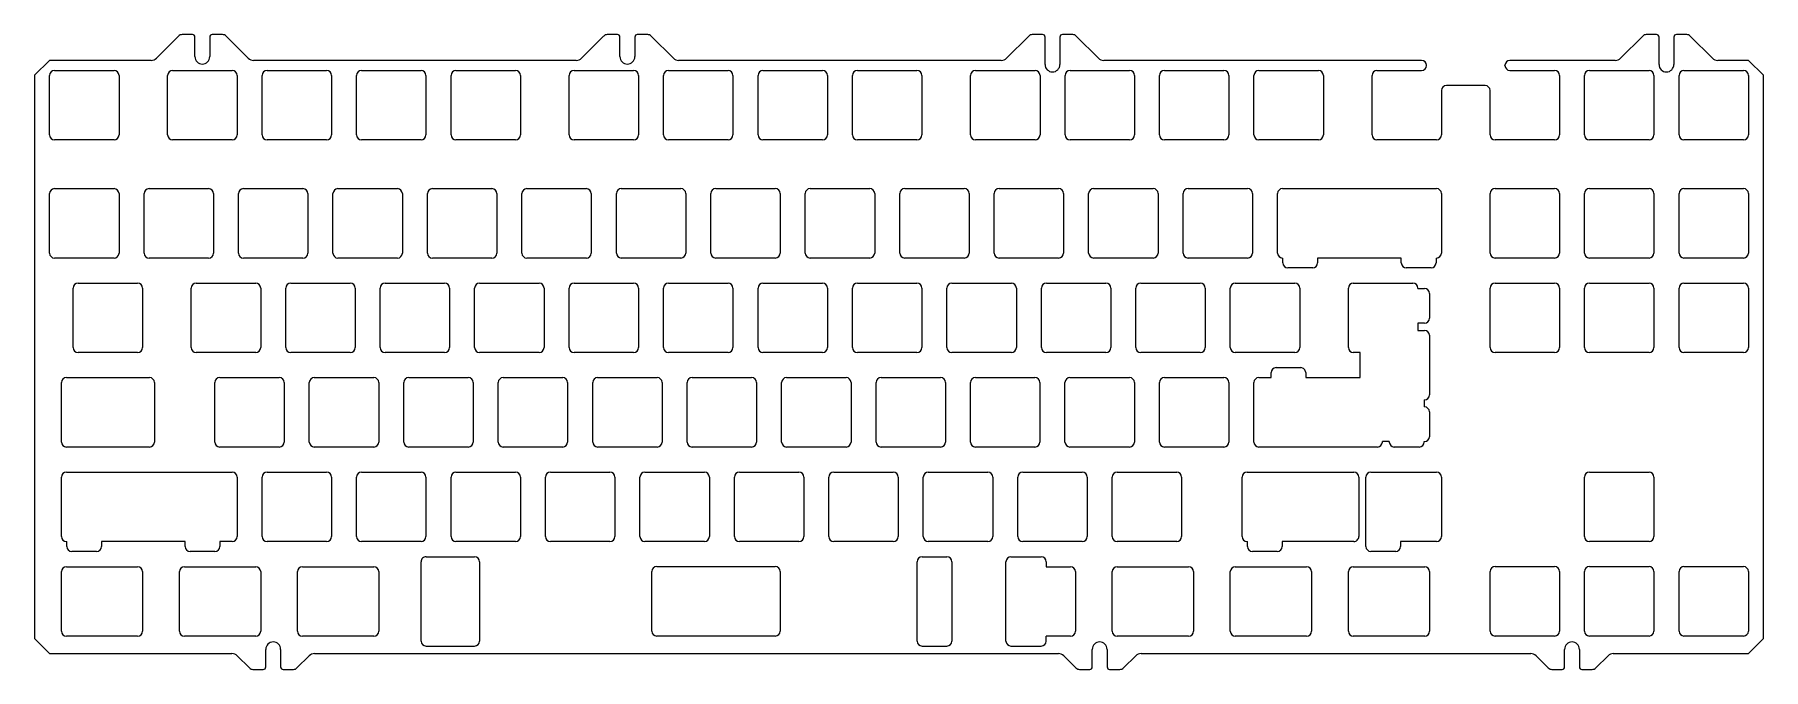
# Model space of a CAD drawing. Header units: millimetres. Extents: x 71 to 420, y 37 to 165.
import ezdxf

# ---------------------------------------------------------------- set-up
doc = ezdxf.new("R2010")
doc.units = ezdxf.units.MM

msp = doc.modelspace()

# ---------------------------------------------------------------- linework, layer by layer
at = {"color": 7, "linetype": 'Continuous', "lineweight": 25}
for p, q in [((100.28, 164.59), (95.81, 160.12)), ((103.07, 164.89), (100.98, 164.89)), ((103.57, 160.44), (103.57, 164.39)), ((106.57, 164.39), (106.57, 160.44)), ((109.16, 164.89), (107.07, 164.89)), ((114.33, 160.12), (109.86, 164.59)), ((186, 164.59), (181.53, 160.12)), ((188.79, 164.89), (186.71, 164.89)), ((189.29, 160.44), (189.29, 164.39)), ((192.29, 164.39), (192.29, 160.44)), ((194.88, 164.89), (192.79, 164.89)), ((200.06, 160.12), (195.59, 164.59)), ((271.73, 164.59), (267.26, 160.12)), ((274.52, 164.89), (272.43, 164.89)), ((275.02, 158.86), (275.02, 164.39)), ((278.02, 164.39), (278.02, 158.86)), ((280.61, 164.89), (278.52, 164.89)), ((285.78, 160.12), (281.31, 164.59)), ((395.55, 164.59), (391.08, 160.12)), ((398.34, 164.89), (396.26, 164.89)), ((398.84, 158.86), (398.84, 164.39)), ((401.84, 164.39), (401.84, 158.86)), ((404.43, 164.89), (402.34, 164.89)), ((409.61, 160.12), (405.14, 164.59)), ((74.23, 159.69), (71.23, 156.69)), ((94.75, 159.69), (74.23, 159.69)), ((75.26, 157.66), (87.26, 157.66)), ((99.07, 157.66), (111.07, 157.66)), ((180.47, 159.69), (115.39, 159.69)), ((118.12, 157.66), (130.12, 157.66)), ((137.17, 157.66), (149.17, 157.66)), ((156.22, 157.66), (168.22, 157.66)), ((180.03, 157.66), (192.03, 157.66)), ((199.08, 157.66), (211.08, 157.66)), ((266.2, 159.69), (201.12, 159.69)), ((218.13, 157.66), (230.13, 157.66)), ((237.18, 157.66), (249.18, 157.66)), ((261, 157.66), (273, 157.66)), ((280.05, 157.66), (292.05, 157.66)), ((350.96, 159.69), (286.84, 159.69)), ((299.1, 157.66), (311.1, 157.66)), ((318.15, 157.66), (330.15, 157.66)), ((341.96, 157.66), (350.96, 157.66)), ((351.96, 158.66), (351.96, 158.69)), ((367.77, 158.66), (367.77, 158.69)), ((390.02, 159.69), (368.77, 159.69)), ((368.77, 157.66), (377.77, 157.66)), ((384.82, 157.66), (396.82, 157.66)), ((403.87, 157.66), (415.87, 157.66)), ((416.89, 159.69), (410.67, 159.69)), ((419.89, 156.69), (416.89, 159.69)), ((71.23, 156.69), (71.23, 43.12)), ((74.26, 144.66), (74.26, 156.66)), ((88.26, 156.66), (88.26, 144.66)), ((98.07, 144.66), (98.07, 156.66)), ((112.07, 156.66), (112.07, 144.66)), ((117.12, 144.66), (117.12, 156.66)), ((131.12, 156.66), (131.12, 144.66)), ((136.17, 144.66), (136.17, 156.66)), ((150.17, 156.66), (150.17, 144.66)), ((155.22, 144.66), (155.22, 156.66)), ((169.22, 156.66), (169.22, 144.66)), ((179.03, 144.66), (179.03, 156.66)), ((193.03, 156.66), (193.03, 144.66)), ((198.08, 144.66), (198.08, 156.66)), ((212.08, 156.66), (212.08, 144.66)), ((217.13, 144.66), (217.13, 156.66)), ((231.13, 156.66), (231.13, 144.66)), ((236.18, 144.66), (236.18, 156.66)), ((250.18, 156.66), (250.18, 144.66)), ((260, 144.66), (260, 156.66)), ((274, 156.66), (274, 144.66)), ((279.05, 144.66), (279.05, 156.66)), ((293.05, 156.66), (293.05, 144.66)), ((298.1, 144.66), (298.1, 156.66)), ((312.1, 156.66), (312.1, 144.66)), ((317.15, 144.66), (317.15, 156.66)), ((331.15, 156.66), (331.15, 144.66)), ((340.96, 144.66), (340.96, 156.66)), ((354.96, 153.61), (354.96, 144.66)), ((363.77, 154.61), (355.96, 154.61)), ((364.77, 144.66), (364.77, 153.61)), ((378.77, 156.66), (378.77, 144.66)), ((383.82, 144.66), (383.82, 156.66)), ((397.82, 156.66), (397.82, 144.66)), ((402.87, 144.66), (402.87, 156.66)), ((416.87, 156.66), (416.87, 144.66)), ((419.89, 43.12), (419.89, 156.69)), ((87.26, 143.66), (75.26, 143.66)), ((111.07, 143.66), (99.07, 143.66)), ((130.12, 143.66), (118.12, 143.66)), ((149.17, 143.66), (137.17, 143.66)), ((168.22, 143.66), (156.22, 143.66)), ((192.03, 143.66), (180.03, 143.66)), ((211.08, 143.66), (199.08, 143.66)), ((230.13, 143.66), (218.13, 143.66)), ((249.18, 143.66), (237.18, 143.66)), ((273, 143.66), (261, 143.66)), ((292.05, 143.66), (280.05, 143.66)), ((311.1, 143.66), (299.1, 143.66)), ((330.15, 143.66), (318.15, 143.66)), ((353.96, 143.66), (341.96, 143.66)), ((377.77, 143.66), (365.77, 143.66)), ((396.82, 143.66), (384.82, 143.66)), ((415.87, 143.66), (403.87, 143.66)), ((74.26, 120.83), (74.26, 132.83)), ((75.26, 133.83), (87.26, 133.83)), ((88.26, 132.83), (88.26, 120.83)), ((93.31, 120.83), (93.31, 132.83)), ((94.31, 133.83), (106.31, 133.83)), ((107.31, 132.83), (107.31, 120.83)), ((112.36, 120.83), (112.36, 132.83)), ((113.36, 133.83), (125.36, 133.83)), ((126.36, 132.83), (126.36, 120.83)), ((131.41, 120.83), (131.41, 132.83)), ((132.41, 133.83), (144.41, 133.83)), ((145.41, 132.83), (145.41, 120.83)), ((150.46, 120.83), (150.46, 132.83)), ((151.46, 133.83), (163.46, 133.83)), ((164.46, 132.83), (164.46, 120.83)), ((169.51, 120.83), (169.51, 132.83)), ((170.51, 133.83), (182.51, 133.83)), ((183.51, 132.83), (183.51, 120.83)), ((188.56, 120.85), (188.56, 132.85)), ((189.56, 133.85), (201.56, 133.85)), ((202.56, 132.85), (202.56, 120.85)), ((207.61, 120.85), (207.61, 132.85)), ((208.61, 133.85), (220.61, 133.85)), ((221.61, 132.85), (221.61, 120.85)), ((226.66, 120.85), (226.66, 132.85)), ((227.66, 133.85), (239.66, 133.85)), ((240.66, 132.85), (240.66, 120.85)), ((245.71, 120.85), (245.71, 132.85)), ((246.71, 133.85), (258.71, 133.85)), ((259.71, 132.85), (259.71, 120.85)), ((264.76, 120.85), (264.76, 132.85)), ((265.76, 133.85), (277.76, 133.85)), ((278.76, 132.85), (278.76, 120.85)), ((283.81, 120.85), (283.81, 132.85)), ((284.81, 133.85), (296.81, 133.85)), ((297.81, 132.85), (297.81, 120.85)), ((302.86, 120.85), (302.86, 132.85)), ((303.86, 133.85), (315.86, 133.85)), ((316.86, 132.85), (316.86, 120.85)), ((321.91, 120.85), (321.91, 132.85)), ((322.91, 133.85), (353.96, 133.85)), ((354.96, 132.85), (354.96, 120.85)), ((364.77, 120.85), (364.77, 132.85)), ((365.77, 133.85), (377.77, 133.85)), ((378.77, 132.85), (378.77, 120.85)), ((383.82, 120.85), (383.82, 132.85)), ((384.82, 133.85), (396.82, 133.85)), ((397.82, 132.85), (397.82, 120.85)), ((402.87, 120.85), (402.87, 132.85)), ((403.87, 133.85), (415.87, 133.85)), ((416.87, 132.85), (416.87, 120.85)), ((87.26, 119.83), (75.26, 119.83)), ((106.31, 119.83), (94.31, 119.83)), ((125.36, 119.83), (113.36, 119.83)), ((144.41, 119.83), (132.41, 119.83)), ((163.46, 119.83), (151.46, 119.83)), ((182.51, 119.83), (170.51, 119.83)), ((201.56, 119.85), (189.56, 119.85)), ((220.61, 119.85), (208.61, 119.85)), ((239.66, 119.85), (227.66, 119.85)), ((258.71, 119.85), (246.71, 119.85)), ((277.76, 119.85), (265.76, 119.85)), ((296.81, 119.85), (284.81, 119.85)), ((315.86, 119.85), (303.86, 119.85)), ((322.91, 119.85), (322.99, 119.85)), ((322.99, 118.85), (322.99, 119.85)), ((346.87, 119.85), (329.99, 119.85)), ((329.99, 119.85), (329.99, 118.85)), ((346.87, 118.85), (346.87, 119.85)), ((353.87, 119.85), (353.96, 119.85)), ((353.87, 119.85), (353.87, 118.85)), ((377.77, 119.85), (365.77, 119.85)), ((396.82, 119.85), (384.82, 119.85)), ((415.87, 119.85), (403.87, 119.85)), ((328.99, 117.85), (323.99, 117.85)), ((352.87, 117.85), (347.87, 117.85)), ((79.02, 101.8), (79.02, 113.8)), ((80.02, 114.8), (92.02, 114.8)), ((93.02, 113.8), (93.02, 101.8)), ((102.83, 101.8), (102.83, 113.8)), ((103.83, 114.8), (115.83, 114.8)), ((116.83, 113.8), (116.83, 101.8)), ((121.88, 101.8), (121.88, 113.8)), ((122.88, 114.8), (134.88, 114.8)), ((135.88, 113.8), (135.88, 101.8)), ((140.93, 101.8), (140.93, 113.8)), ((141.93, 114.8), (153.93, 114.8)), ((154.93, 113.8), (154.93, 101.8)), ((159.98, 101.8), (159.98, 113.8)), ((160.98, 114.8), (172.98, 114.8)), ((173.98, 113.8), (173.98, 101.8)), ((179.03, 101.8), (179.03, 113.8)), ((180.03, 114.8), (192.03, 114.8)), ((193.03, 113.8), (193.03, 101.8)), ((198.08, 101.8), (198.08, 113.8)), ((199.08, 114.8), (211.08, 114.8)), ((212.08, 113.8), (212.08, 101.8)), ((217.13, 101.8), (217.13, 113.8)), ((218.13, 114.8), (230.13, 114.8)), ((231.13, 113.8), (231.13, 101.8)), ((236.18, 101.8), (236.18, 113.8)), ((237.18, 114.8), (249.18, 114.8)), ((250.18, 113.8), (250.18, 101.8)), ((255.23, 101.8), (255.23, 113.8)), ((256.23, 114.8), (268.23, 114.8)), ((269.23, 113.8), (269.23, 101.8)), ((274.28, 101.8), (274.28, 113.8)), ((275.28, 114.8), (287.28, 114.8)), ((288.28, 113.8), (288.28, 101.8)), ((293.33, 101.8), (293.33, 113.8)), ((294.33, 114.8), (306.33, 114.8)), ((307.33, 113.8), (307.33, 101.8)), ((312.38, 101.8), (312.38, 113.8)), ((313.38, 114.8), (325.38, 114.8)), ((326.38, 113.8), (326.38, 101.8)), ((336.19, 101.8), (336.19, 113.8)), ((337.19, 114.8), (349.19, 114.8)), ((350.19, 113.71), (350.19, 113.8)), ((350.19, 113.71), (351.54, 113.71)), ((352.54, 112.71), (352.54, 107.71)), ((364.77, 101.8), (364.77, 113.8)), ((365.77, 114.8), (377.77, 114.8)), ((378.77, 113.8), (378.77, 101.8)), ((383.82, 101.8), (383.82, 113.8)), ((384.82, 114.8), (396.82, 114.8)), ((397.82, 113.8), (397.82, 101.8)), ((402.87, 101.8), (402.87, 113.8)), ((403.87, 114.8), (415.87, 114.8)), ((416.87, 113.8), (416.87, 101.8)), ((351.54, 106.71), (350.19, 106.71)), ((350.19, 106.71), (350.19, 105.27)), ((350.19, 105.27), (351.54, 105.27)), ((352.54, 104.27), (352.54, 92.27)), ((92.02, 100.8), (80.02, 100.8)), ((115.83, 100.8), (103.83, 100.8)), ((134.88, 100.8), (122.88, 100.8)), ((153.93, 100.8), (141.93, 100.8)), ((172.98, 100.8), (160.98, 100.8)), ((192.03, 100.8), (180.03, 100.8)), ((211.08, 100.8), (199.08, 100.8)), ((230.13, 100.8), (218.13, 100.8)), ((249.18, 100.8), (237.18, 100.8)), ((268.23, 100.8), (256.23, 100.8)), ((287.28, 100.8), (275.28, 100.8)), ((306.33, 100.8), (294.33, 100.8)), ((325.38, 100.8), (313.38, 100.8)), ((321.61, 97.75), (326.58, 97.75)), ((338.54, 100.8), (337.19, 100.8)), ((338.54, 95.75), (338.54, 100.8)), ((377.77, 100.8), (365.77, 100.8)), ((396.82, 100.8), (384.82, 100.8)), ((415.87, 100.8), (403.87, 100.8)), ((76.64, 82.75), (76.64, 94.75)), ((77.64, 95.75), (94.4, 95.75)), ((95.4, 94.75), (95.4, 82.75)), ((107.59, 82.75), (107.59, 94.75)), ((108.59, 95.75), (120.59, 95.75)), ((121.59, 94.75), (121.59, 82.75)), ((126.64, 82.75), (126.64, 94.75)), ((127.64, 95.75), (139.64, 95.75)), ((140.64, 94.75), (140.64, 82.75)), ((145.69, 82.75), (145.69, 94.75)), ((146.69, 95.75), (158.69, 95.75)), ((159.69, 94.75), (159.69, 82.75)), ((164.74, 82.75), (164.74, 94.75)), ((165.74, 95.75), (177.74, 95.75)), ((178.74, 94.75), (178.74, 82.75)), ((183.79, 82.75), (183.79, 94.75)), ((184.79, 95.75), (196.79, 95.75)), ((197.79, 94.75), (197.79, 82.75)), ((202.84, 82.75), (202.84, 94.75)), ((203.84, 95.75), (215.84, 95.75)), ((216.84, 94.75), (216.84, 82.75)), ((221.89, 82.75), (221.89, 94.75)), ((222.89, 95.75), (234.89, 95.75)), ((235.89, 94.75), (235.89, 82.75)), ((240.94, 82.75), (240.94, 94.75)), ((241.94, 95.75), (253.94, 95.75)), ((254.94, 94.75), (254.94, 82.75)), ((259.99, 82.75), (259.99, 94.75)), ((260.99, 95.75), (272.99, 95.75)), ((273.99, 94.75), (273.99, 82.75)), ((279.04, 82.75), (279.04, 94.75)), ((280.04, 95.75), (292.04, 95.75)), ((293.04, 94.75), (293.04, 82.75)), ((298.09, 82.75), (298.09, 94.75)), ((299.09, 95.75), (311.09, 95.75)), ((312.09, 94.75), (312.09, 82.75)), ((317.14, 82.75), (317.14, 94.75)), ((318.14, 95.75), (320.61, 95.75)), ((320.61, 95.75), (320.61, 96.75)), ((327.58, 96.75), (327.58, 95.75)), ((327.58, 95.75), (338.54, 95.75)), ((351.49, 91.27), (351.54, 91.27)), ((351.49, 91.27), (351.49, 89.83)), ((351.54, 89.83), (351.49, 89.83)), ((352.54, 88.84), (352.54, 83.83)), ((94.4, 81.75), (77.64, 81.75)), ((120.59, 81.75), (108.59, 81.75)), ((139.64, 81.75), (127.64, 81.75)), ((158.69, 81.75), (146.69, 81.75)), ((177.74, 81.75), (165.74, 81.75)), ((196.79, 81.75), (184.79, 81.75)), ((215.84, 81.75), (203.84, 81.75)), ((234.89, 81.75), (222.89, 81.75)), ((253.94, 81.75), (241.94, 81.75)), ((272.99, 81.75), (260.99, 81.75)), ((292.04, 81.75), (280.04, 81.75)), ((311.09, 81.75), (299.09, 81.75)), ((342.05, 81.75), (318.14, 81.75)), ((344.45, 82.83), (343.05, 82.83)), ((343.05, 82.75), (343.05, 82.83)), ((344.45, 82.83), (344.45, 82.75)), ((350.49, 81.75), (345.41, 81.75)), ((351.49, 82.83), (351.54, 82.83)), ((351.49, 82.75), (351.49, 82.83)), ((76.64, 63.7), (76.64, 75.7)), ((77.64, 76.7), (111.07, 76.7)), ((112.07, 75.7), (112.07, 63.7)), ((117.12, 63.7), (117.12, 75.7)), ((118.12, 76.7), (130.12, 76.7)), ((131.12, 75.7), (131.12, 63.7)), ((136.17, 63.7), (136.17, 75.7)), ((137.17, 76.7), (149.17, 76.7)), ((150.17, 75.7), (150.17, 63.7)), ((155.22, 63.7), (155.22, 75.7)), ((156.22, 76.7), (168.22, 76.7)), ((169.22, 75.7), (169.22, 63.7)), ((174.27, 63.7), (174.27, 75.7)), ((175.27, 76.7), (187.27, 76.7)), ((188.27, 75.7), (188.27, 63.7)), ((193.32, 63.7), (193.32, 75.7)), ((194.32, 76.7), (206.32, 76.7)), ((207.32, 75.7), (207.32, 63.7)), ((212.37, 63.7), (212.37, 75.7)), ((213.37, 76.7), (225.37, 76.7)), ((226.37, 75.7), (226.37, 63.7)), ((231.42, 63.7), (231.42, 75.7)), ((232.42, 76.7), (244.42, 76.7)), ((245.42, 75.7), (245.42, 63.7)), ((250.47, 63.7), (250.47, 75.7)), ((251.47, 76.7), (263.47, 76.7)), ((264.47, 75.7), (264.47, 63.7)), ((269.52, 63.7), (269.52, 75.7)), ((270.52, 76.7), (282.52, 76.7)), ((283.52, 75.7), (283.52, 63.7)), ((288.57, 63.7), (288.57, 75.7)), ((289.57, 76.7), (301.57, 76.7)), ((302.57, 75.7), (302.57, 63.7)), ((314.76, 63.7), (314.76, 75.7)), ((315.76, 76.7), (337.29, 76.7)), ((338.29, 75.7), (338.29, 63.7)), ((339.73, 61.7), (339.73, 75.7)), ((340.72, 76.7), (353.96, 76.7)), ((354.96, 75.7), (354.96, 63.7)), ((383.82, 63.7), (383.82, 75.7)), ((384.82, 76.7), (396.82, 76.7)), ((397.82, 75.7), (397.82, 63.7)), ((77.64, 62.7), (77.73, 62.7)), ((77.73, 61.7), (77.73, 62.7)), ((83.73, 60.7), (78.73, 60.7)), ((101.6, 62.7), (84.73, 62.7)), ((84.73, 62.7), (84.73, 61.7)), ((101.6, 61.7), (101.6, 62.7)), ((107.6, 60.7), (102.6, 60.7)), ((108.6, 62.7), (108.6, 61.7)), ((111.07, 62.7), (108.6, 62.7)), ((130.12, 62.7), (118.12, 62.7)), ((149.17, 62.7), (137.17, 62.7)), ((150.2, 59.63), (159.96, 59.63)), ((168.22, 62.7), (156.22, 62.7)), ((187.27, 62.7), (175.27, 62.7)), ((206.32, 62.7), (194.32, 62.7)), ((225.37, 62.7), (213.37, 62.7)), ((244.42, 62.7), (232.42, 62.7)), ((250.21, 59.63), (255.21, 59.63)), ((263.47, 62.7), (251.47, 62.7)), ((268.14, 59.63), (274.26, 59.63)), ((282.52, 62.7), (270.52, 62.7)), ((301.57, 62.7), (289.57, 62.7)), ((315.76, 62.7), (315.85, 62.7)), ((315.85, 61.7), (315.85, 62.7)), ((321.85, 60.7), (316.85, 60.7)), ((337.29, 62.7), (322.85, 62.7)), ((322.85, 62.7), (322.85, 61.7)), ((345.73, 60.7), (340.73, 60.7)), ((353.96, 62.7), (346.73, 62.7)), ((346.73, 62.7), (346.73, 61.7)), ((396.82, 62.7), (384.82, 62.7)), ((76.64, 44.63), (76.64, 56.63)), ((77.64, 57.63), (92.02, 57.63)), ((93.02, 56.63), (93.02, 44.63)), ((100.45, 44.63), (100.45, 56.63)), ((101.45, 57.63), (115.83, 57.63)), ((116.83, 56.63), (116.83, 44.63)), ((124.26, 44.63), (124.26, 56.63)), ((125.26, 57.63), (139.64, 57.63)), ((140.64, 56.63), (140.64, 44.63)), ((149.19, 42.63), (149.19, 58.63)), ((160.96, 58.63), (160.96, 42.63)), ((195.7, 44.65), (195.7, 56.65)), ((196.7, 57.65), (206.22, 57.65)), ((206.22, 57.65), (220.61, 57.65)), ((221.61, 56.65), (221.61, 44.65)), ((249.21, 42.63), (249.21, 58.63)), ((256.21, 58.63), (256.21, 42.63)), ((267.14, 42.63), (267.14, 58.63)), ((275.26, 58.63), (275.26, 57.63)), ((275.26, 57.63), (280.14, 57.63)), ((281.14, 56.63), (281.14, 44.63)), ((288.57, 44.63), (288.57, 56.63)), ((289.57, 57.63), (303.95, 57.63)), ((304.95, 56.63), (304.95, 44.63)), ((312.38, 44.63), (312.38, 56.63)), ((313.38, 57.63), (327.76, 57.63)), ((328.76, 56.63), (328.76, 44.63)), ((336.19, 44.63), (336.19, 56.63)), ((337.19, 57.63), (351.58, 57.63)), ((352.58, 56.63), (352.58, 44.63)), ((364.77, 44.65), (364.77, 56.65)), ((365.77, 57.65), (377.77, 57.65)), ((378.77, 56.65), (378.77, 44.65)), ((383.82, 44.65), (383.82, 56.65)), ((384.82, 57.65), (396.82, 57.65)), ((397.82, 56.65), (397.82, 44.65)), ((402.87, 44.65), (402.87, 56.65)), ((403.87, 57.65), (415.87, 57.65)), ((416.87, 56.65), (416.87, 44.65)), ((71.23, 43.12), (74.23, 40.12)), ((92.02, 43.63), (77.64, 43.63)), ((115.83, 43.63), (101.45, 43.63)), ((139.64, 43.63), (125.26, 43.63)), ((211.08, 43.65), (196.7, 43.65)), ((220.61, 43.65), (211.09, 43.65)), ((275.26, 42.63), (275.26, 43.63)), ((280.14, 43.63), (275.26, 43.63)), ((303.95, 43.63), (289.57, 43.63)), ((327.76, 43.63), (313.38, 43.63)), ((351.58, 43.63), (337.19, 43.63)), ((377.77, 43.65), (365.77, 43.65)), ((396.82, 43.65), (384.82, 43.65)), ((415.87, 43.65), (403.87, 43.65)), ((416.89, 40.12), (419.89, 43.12)), ((74.23, 40.12), (111.04, 40.12)), ((112.1, 39.68), (114.56, 37.22)), ((117.86, 37.42), (117.86, 40.95)), ((120.86, 40.95), (120.86, 37.42)), ((124.15, 37.22), (126.62, 39.68)), ((127.68, 40.12), (277.72, 40.12)), ((150.19, 41.63), (159.96, 41.63)), ((250.21, 41.63), (255.21, 41.63)), ((268.14, 41.63), (274.26, 41.63)), ((278.78, 39.68), (281.25, 37.22)), ((284.54, 37.42), (284.54, 40.95)), ((287.54, 40.95), (287.54, 37.42)), ((290.84, 37.22), (293.31, 39.68)), ((294.37, 40.12), (372.97, 40.12)), ((374.03, 39.68), (376.5, 37.22)), ((379.79, 37.42), (379.79, 40.95)), ((382.79, 40.95), (382.79, 37.42)), ((386.09, 37.22), (388.56, 39.68)), ((389.62, 40.12), (416.89, 40.12)), ((115.27, 36.92), (117.36, 36.92)), ((121.36, 36.92), (123.44, 36.92)), ((281.96, 36.92), (284.04, 36.92)), ((288.04, 36.92), (290.13, 36.92)), ((377.21, 36.92), (379.29, 36.92)), ((383.29, 36.92), (385.38, 36.92))]:
    msp.add_line(p, q, dxfattribs=at)
for centre, radius, start, end in [((100.98, 163.89), 1, 90, 135), ((103.07, 164.39), 0.5, 0, 90), ((107.07, 164.39), 0.5, 90, 180), ((109.16, 163.89), 1, 45, 90), ((186.71, 163.89), 1, 90, 135), ((188.79, 164.39), 0.5, 0, 90), ((192.79, 164.39), 0.5, 90, 180), ((194.88, 163.89), 1, 45, 90), ((272.43, 163.89), 1, 90, 135), ((274.52, 164.39), 0.5, 0, 90), ((278.52, 164.39), 0.5, 90, 180), ((280.61, 163.89), 1, 45, 90), ((396.26, 163.89), 1, 90, 135), ((398.34, 164.39), 0.5, 0, 90), ((402.34, 164.39), 0.5, 90, 180), ((404.43, 163.89), 1, 45, 90), ((105.07, 160.44), 1.5, 180, 360), ((190.79, 160.44), 1.5, 180, 360), ((75.26, 156.66), 1, 90, 180), ((87.26, 156.66), 1, 0, 90), ((94.75, 161.19), 1.5, 270, 315), ((99.07, 156.66), 1, 90, 180), ((111.07, 156.66), 1, 0, 90), ((115.39, 161.19), 1.5, 225, 270), ((118.12, 156.66), 1, 90, 180), ((130.12, 156.66), 1, 0, 90), ((137.17, 156.66), 1, 90, 180), ((149.17, 156.66), 1, 0, 90), ((156.22, 156.66), 1, 90, 180), ((168.22, 156.66), 1, 0, 90), ((180.03, 156.66), 1, 90, 180), ((180.47, 161.19), 1.5, 270, 315), ((192.03, 156.66), 1, 0, 90), ((199.08, 156.66), 1, 90, 180), ((201.12, 161.19), 1.5, 225, 270), ((211.08, 156.66), 1, 0, 90), ((218.13, 156.66), 1, 90, 180), ((230.13, 156.66), 1, 0, 90), ((237.18, 156.66), 1, 90, 180), ((249.18, 156.66), 1, 0, 90), ((261, 156.66), 1, 90, 180), ((266.2, 161.19), 1.5, 270, 315), ((273, 156.66), 1, 0, 90), ((276.52, 158.86), 1.5, 180, 360), ((280.05, 156.66), 1, 90, 180), ((286.84, 161.19), 1.5, 225, 270), ((292.05, 156.66), 1, 0, 90), ((299.1, 156.66), 1, 90, 180), ((311.1, 156.66), 1, 0, 90), ((318.15, 156.66), 1, 90, 180), ((330.15, 156.66), 1, 0, 90), ((341.96, 156.66), 1, 90, 180), ((350.96, 158.69), 1, 0, 90), ((350.96, 158.66), 1, 270, 360), ((368.77, 158.69), 1, 90, 180), ((368.77, 158.66), 1, 180, 270), ((377.77, 156.66), 1, 0, 90), ((384.82, 156.66), 1, 90, 180), ((390.02, 161.19), 1.5, 270, 315), ((396.82, 156.66), 1, 0, 90), ((400.34, 158.86), 1.5, 180, 360), ((403.87, 156.66), 1, 90, 180), ((410.67, 161.19), 1.5, 225, 270), ((415.87, 156.66), 1, 0, 90), ((355.96, 153.61), 1, 90, 180), ((363.77, 153.61), 1, 0, 90), ((75.26, 144.66), 1, 180, 270), ((87.26, 144.66), 1, 270, 360), ((99.07, 144.66), 1, 180, 270), ((111.07, 144.66), 1, 270, 360), ((118.12, 144.66), 1, 180, 270), ((130.12, 144.66), 1, 270, 360), ((137.17, 144.66), 1, 180, 270), ((149.17, 144.66), 1, 270, 360), ((156.22, 144.66), 1, 180, 270), ((168.22, 144.66), 1, 270, 360), ((180.03, 144.66), 1, 180, 270), ((192.03, 144.66), 1, 270, 360), ((199.08, 144.66), 1, 180, 270), ((211.08, 144.66), 1, 270, 360), ((218.13, 144.66), 1, 180, 270), ((230.13, 144.66), 1, 270, 360), ((237.18, 144.66), 1, 180, 270), ((249.18, 144.66), 1, 270, 360), ((261, 144.66), 1, 180, 270), ((273, 144.66), 1, 270, 0), ((280.05, 144.66), 1, 180, 270), ((292.05, 144.66), 1, 270, 360), ((299.1, 144.66), 1, 180, 270), ((311.1, 144.66), 1, 270, 360), ((318.15, 144.66), 1, 180, 270), ((330.15, 144.66), 1, 270, 360), ((341.96, 144.66), 1, 180, 270), ((353.96, 144.66), 1, 270, 360), ((365.77, 144.66), 1, 180, 270), ((377.77, 144.66), 1, 270, 360), ((384.82, 144.66), 1, 180, 270), ((396.82, 144.66), 1, 270, 360), ((403.87, 144.66), 1, 180, 270), ((415.87, 144.66), 1, 270, 360), ((75.26, 132.83), 1, 90, 180), ((87.26, 132.83), 1, 0, 90), ((94.31, 132.83), 1, 90, 180), ((106.31, 132.83), 1, 0, 90), ((113.36, 132.83), 1, 90, 180), ((125.36, 132.83), 1, 0, 90), ((132.41, 132.83), 1, 90, 180), ((144.41, 132.83), 1, 0, 90), ((151.46, 132.83), 1, 90, 180), ((163.46, 132.83), 1, 0, 90), ((170.51, 132.83), 1, 90, 180), ((182.51, 132.83), 1, 0, 90), ((189.56, 132.85), 1, 90, 180), ((201.56, 132.85), 1, 0, 90), ((208.61, 132.85), 1, 90, 180), ((220.61, 132.85), 1, 0, 90), ((227.66, 132.85), 1, 90, 180), ((239.66, 132.85), 1, 0, 90), ((246.71, 132.85), 1, 90, 180), ((258.71, 132.85), 1, 0, 90), ((265.76, 132.85), 1, 90, 180), ((277.76, 132.85), 1, 0, 90), ((284.81, 132.85), 1, 90, 180), ((296.81, 132.85), 1, 0, 90), ((303.86, 132.85), 1, 90, 180), ((315.86, 132.85), 1, 0, 90), ((322.91, 132.85), 1, 90, 180), ((353.96, 132.85), 1, 0, 90), ((365.77, 132.85), 1, 90, 180), ((377.77, 132.85), 1, 0, 90), ((384.82, 132.85), 1, 90, 180), ((396.82, 132.85), 1, 0, 90), ((403.87, 132.85), 1, 90, 180), ((415.87, 132.85), 1, 0, 90), ((75.26, 120.83), 1, 180, 270), ((87.26, 120.83), 1, 270, 360), ((94.31, 120.83), 1, 180, 270), ((106.31, 120.83), 1, 270, 360), ((113.36, 120.83), 1, 180, 270), ((125.36, 120.83), 1, 270, 360), ((132.41, 120.83), 1, 180, 270), ((144.41, 120.83), 1, 270, 360), ((151.46, 120.83), 1, 180, 270), ((163.46, 120.83), 1, 270, 360), ((170.51, 120.83), 1, 180, 270), ((182.51, 120.83), 1, 270, 360), ((189.56, 120.85), 1, 180, 270), ((201.56, 120.85), 1, 270, 360), ((208.61, 120.85), 1, 180, 270), ((220.61, 120.85), 1, 270, 360), ((227.66, 120.85), 1, 180, 270), ((239.66, 120.85), 1, 270, 360), ((246.71, 120.85), 1, 180, 270), ((258.71, 120.85), 1, 270, 360), ((265.76, 120.85), 1, 180, 270), ((277.76, 120.85), 1, 270, 360), ((284.81, 120.85), 1, 180, 270), ((296.81, 120.85), 1, 270, 360), ((303.86, 120.85), 1, 180, 270), ((315.86, 120.85), 1, 270, 360), ((322.91, 120.85), 1, 180, 270), ((323.99, 118.85), 1, 180, 270), ((328.99, 118.85), 1, 270, 360), ((347.87, 118.85), 1, 180, 270), ((352.87, 118.85), 1, 270, 360), ((353.96, 120.85), 1, 270, 360), ((365.77, 120.85), 1, 180, 270), ((377.77, 120.85), 1, 270, 360), ((384.82, 120.85), 1, 180, 270), ((396.82, 120.85), 1, 270, 360), ((403.87, 120.85), 1, 180, 270), ((415.87, 120.85), 1, 270, 360), ((80.02, 113.8), 1, 90, 180), ((92.02, 113.8), 1, 0, 90), ((103.83, 113.8), 1, 90, 180), ((115.83, 113.8), 1, 0, 90), ((122.88, 113.8), 1, 90, 180), ((134.88, 113.8), 1, 0, 90), ((141.93, 113.8), 1, 90, 180), ((153.93, 113.8), 1, 0, 90), ((160.98, 113.8), 1, 90, 180), ((172.98, 113.8), 1, 0, 90), ((180.03, 113.8), 1, 90, 180), ((192.03, 113.8), 1, 0, 90), ((199.08, 113.8), 1, 90, 180), ((211.08, 113.8), 1, 0, 90), ((218.13, 113.8), 1, 90, 180), ((230.13, 113.8), 1, 0, 90), ((237.18, 113.8), 1, 90, 180), ((249.18, 113.8), 1, 0, 90), ((256.23, 113.8), 1, 90, 180), ((268.23, 113.8), 1, 0, 90), ((275.28, 113.8), 1, 90, 180), ((287.28, 113.8), 1, 0, 90), ((294.33, 113.8), 1, 90, 180), ((306.33, 113.8), 1, 0, 90), ((313.38, 113.8), 1, 90, 180), ((325.38, 113.8), 1, 0, 90), ((337.19, 113.8), 1, 90, 180), ((349.19, 113.8), 1, 0, 90), ((351.54, 112.71), 1, 0, 90), ((365.77, 113.8), 1, 90, 180), ((377.77, 113.8), 1, 0, 90), ((384.82, 113.8), 1, 90, 180), ((396.82, 113.8), 1, 0, 90), ((403.87, 113.8), 1, 90, 180), ((415.87, 113.8), 1, 0, 90), ((351.54, 107.71), 1, 270, 359.7168), ((351.54, 104.27), 1, 0, 90), ((80.02, 101.8), 1, 180, 270), ((92.02, 101.8), 1, 270, 360), ((103.83, 101.8), 1, 180, 270), ((115.83, 101.8), 1, 270, 360), ((122.88, 101.8), 1, 180, 270), ((134.88, 101.8), 1, 270, 360), ((141.93, 101.8), 1, 180, 270), ((153.93, 101.8), 1, 270, 360), ((160.98, 101.8), 1, 180, 270), ((172.98, 101.8), 1, 270, 360), ((180.03, 101.8), 1, 180, 270), ((192.03, 101.8), 1, 270, 360), ((199.08, 101.8), 1, 180, 270), ((211.08, 101.8), 1, 270, 360), ((218.13, 101.8), 1, 180, 270), ((230.13, 101.8), 1, 270, 360), ((237.18, 101.8), 1, 180, 270), ((249.18, 101.8), 1, 270, 360), ((256.23, 101.8), 1, 180, 270), ((268.23, 101.8), 1, 270, 360), ((275.28, 101.8), 1, 180, 270), ((287.28, 101.8), 1, 270, 360), ((294.33, 101.8), 1, 180, 270), ((306.33, 101.8), 1, 270, 360), ((313.38, 101.8), 1, 180, 270), ((325.38, 101.8), 1, 270, 360), ((337.19, 101.8), 1, 180, 270), ((365.77, 101.8), 1, 180, 270), ((377.77, 101.8), 1, 270, 360), ((384.82, 101.8), 1, 180, 270), ((396.82, 101.8), 1, 270, 360), ((403.87, 101.8), 1, 180, 270), ((415.87, 101.8), 1, 270, 360), ((321.61, 96.75), 1, 90, 180), ((326.58, 96.75), 1, 360, 90.0009), ((77.64, 94.75), 1, 90, 180), ((94.4, 94.75), 1, 0, 90), ((108.59, 94.75), 1, 90, 180), ((120.59, 94.75), 1, 0, 90), ((127.64, 94.75), 1, 90, 180), ((139.64, 94.75), 1, 0, 90), ((146.69, 94.75), 1, 90, 180), ((158.69, 94.75), 1, 0, 90), ((165.74, 94.75), 1, 90, 180), ((177.74, 94.75), 1, 0, 90), ((184.79, 94.75), 1, 90, 180), ((196.79, 94.75), 1, 0, 90), ((203.84, 94.75), 1, 90, 180), ((215.84, 94.75), 1, 0, 90), ((222.89, 94.75), 1, 90, 180), ((234.89, 94.75), 1, 0, 90), ((241.94, 94.75), 1, 90, 180), ((253.94, 94.75), 1, 0, 90), ((260.99, 94.75), 1, 90, 180), ((272.99, 94.75), 1, 0, 90), ((280.04, 94.75), 1, 90, 180), ((292.04, 94.75), 1, 0, 90), ((299.09, 94.75), 1, 90, 180), ((311.09, 94.75), 1, 0, 90), ((318.14, 94.75), 1, 90, 180), ((351.54, 92.27), 1, 270, 360), ((351.54, 88.83), 1, 0.2831, 90), ((351.54, 83.83), 1, 270, 360), ((77.64, 82.75), 1, 180, 270), ((94.4, 82.75), 1, 270, 360), ((108.59, 82.75), 1, 180, 270), ((120.59, 82.75), 1, 270, 360), ((127.64, 82.75), 1, 180, 270), ((139.64, 82.75), 1, 270, 360), ((146.69, 82.75), 1, 180, 270), ((158.69, 82.75), 1, 270, 360), ((165.74, 82.75), 1, 180, 270), ((177.74, 82.75), 1, 270, 360), ((184.79, 82.75), 1, 180, 270), ((196.79, 82.75), 1, 270, 360), ((203.84, 82.75), 1, 180, 270), ((215.84, 82.75), 1, 270, 360), ((222.89, 82.75), 1, 180, 270), ((234.89, 82.75), 1, 270, 360), ((241.94, 82.75), 1, 180, 270), ((253.94, 82.75), 1, 270, 360), ((260.99, 82.75), 1, 180, 270), ((272.99, 82.75), 1, 270, 360), ((280.04, 82.75), 1, 180, 270), ((292.04, 82.75), 1, 270, 360), ((299.09, 82.75), 1, 180, 270), ((311.09, 82.75), 1, 270, 360), ((318.14, 82.75), 1, 180, 270), ((342.05, 82.75), 1, 270, 360), ((345.45, 82.75), 1, 180, 267.5037), ((350.49, 82.75), 1, 270, 360), ((77.64, 75.7), 1, 90, 180), ((111.07, 75.7), 1, 0, 90), ((118.12, 75.7), 1, 90, 180), ((130.12, 75.7), 1, 0, 90), ((137.17, 75.7), 1, 90, 180), ((149.17, 75.7), 1, 0, 90), ((156.22, 75.7), 1, 90, 180), ((168.22, 75.7), 1, 0, 90), ((175.27, 75.7), 1, 90, 180), ((187.27, 75.7), 1, 0, 90), ((194.32, 75.7), 1, 90, 180), ((206.32, 75.7), 1, 0, 90), ((213.37, 75.7), 1, 90, 180), ((225.37, 75.7), 1, 0, 90), ((232.42, 75.7), 1, 90, 180), ((244.42, 75.7), 1, 0, 90), ((251.47, 75.7), 1, 90, 180), ((263.47, 75.7), 1, 0, 90), ((270.52, 75.7), 1, 90, 180), ((282.52, 75.7), 1, 0, 90), ((289.57, 75.7), 1, 90, 180), ((301.57, 75.7), 1, 0, 90), ((315.76, 75.7), 1, 90, 180), ((337.29, 75.7), 1, 0, 90), ((340.73, 75.7), 1, 90.2832, 180), ((353.96, 75.7), 1, 360, 90), ((384.82, 75.7), 1, 90, 180), ((396.82, 75.7), 1, 0, 90), ((77.64, 63.7), 1, 180, 270), ((111.07, 63.7), 1, 270, 360), ((118.12, 63.7), 1, 180, 270), ((130.12, 63.7), 1, 270, 360), ((137.17, 63.7), 1, 180, 270), ((149.17, 63.7), 1, 270, 360), ((156.22, 63.7), 1, 180, 270), ((168.22, 63.7), 1, 270, 360), ((175.27, 63.7), 1, 180, 270), ((187.27, 63.7), 1, 270, 360), ((194.32, 63.7), 1, 180, 270), ((206.32, 63.7), 1, 270, 360), ((213.37, 63.7), 1, 180, 270), ((225.37, 63.7), 1, 270, 360), ((232.42, 63.7), 1, 180, 270), ((244.42, 63.7), 1, 270, 360), ((251.47, 63.7), 1, 180, 270), ((263.47, 63.7), 1, 270, 360), ((270.52, 63.7), 1, 180, 270), ((282.52, 63.7), 1, 270, 360), ((289.57, 63.7), 1, 180, 270), ((301.57, 63.7), 1, 270, 360), ((315.76, 63.7), 1, 180, 270), ((337.29, 63.7), 1, 269.9999, 360), ((353.96, 63.7), 1, 270, 360), ((384.82, 63.7), 1, 180, 270), ((396.82, 63.7), 1, 270, 360), ((78.73, 61.7), 1, 180, 270), ((83.73, 61.7), 1, 270, 360), ((102.6, 61.7), 1, 180, 270), ((107.6, 61.7), 1, 270, 360), ((150.19, 58.63), 1, 89.9782, 180), ((159.96, 58.63), 1, 0, 89.9782), ((250.21, 58.63), 1, 90, 180), ((255.21, 58.63), 1, 0, 90), ((268.14, 58.63), 1, 90, 180), ((274.26, 58.63), 1, 0, 90), ((316.85, 61.7), 1, 180, 270), ((321.85, 61.7), 1, 270, 360), ((340.73, 61.7), 1, 180, 270), ((345.73, 61.7), 1, 270, 360), ((77.64, 56.63), 1, 90, 180), ((92.02, 56.63), 1, 0, 90), ((101.45, 56.63), 1, 90, 180), ((115.83, 56.63), 1, 0, 90), ((125.26, 56.63), 1, 90, 180), ((139.64, 56.63), 1, 0, 90), ((196.7, 56.65), 1, 90, 180), ((206.23, 56.65), 1, 90.2831, 90.365), ((220.61, 56.65), 1, 0, 90), ((280.14, 56.63), 1, 0, 90), ((289.57, 56.63), 1, 90, 180), ((303.95, 56.63), 1, 0, 90), ((313.38, 56.63), 1, 90, 180), ((327.76, 56.63), 1, 0, 90), ((337.19, 56.63), 1, 90, 180), ((351.58, 56.63), 1, 0, 90), ((365.77, 56.65), 1, 90, 180), ((377.77, 56.65), 1, 0, 90), ((384.82, 56.65), 1, 90, 180), ((396.82, 56.65), 1, 0, 90), ((403.87, 56.65), 1, 90, 180), ((415.87, 56.65), 1, 0, 90), ((77.64, 44.63), 1, 180, 270), ((92.02, 44.63), 1, 270, 360), ((101.45, 44.63), 1, 180, 270), ((115.83, 44.63), 1, 270, 360), ((119.36, 40.95), 1.5, 0, 180), ((125.26, 44.63), 1, 180, 270), ((139.64, 44.63), 1, 270, 360), ((150.19, 42.63), 1, 180, 270), ((159.96, 42.63), 1, 270, 0), ((196.7, 44.65), 1, 180, 270), ((211.08, 44.65), 1, 270, 270.365), ((220.61, 44.65), 1, 270, 360), ((250.21, 42.63), 1, 180, 270), ((255.21, 42.63), 1, 270, 0), ((268.14, 42.63), 1, 180, 270), ((274.26, 42.63), 1, 270, 0), ((280.14, 44.63), 1, 270, 360), ((286.04, 40.95), 1.5, 0, 180), ((289.57, 44.63), 1, 180, 270), ((303.95, 44.63), 1, 270, 360), ((313.38, 44.63), 1, 180, 270), ((327.76, 44.63), 1, 270, 360), ((337.19, 44.63), 1, 180, 270), ((351.58, 44.63), 1, 270, 360), ((365.77, 44.65), 1, 180, 270), ((377.77, 44.65), 1, 270, 360), ((381.29, 40.95), 1.5, 0, 180), ((384.82, 44.65), 1, 180, 270), ((396.82, 44.65), 1, 270, 360), ((403.87, 44.65), 1, 180, 270), ((415.87, 44.65), 1, 270, 360), ((111.04, 38.62), 1.5, 45, 90), ((127.68, 38.62), 1.5, 90, 135), ((277.72, 38.62), 1.5, 45, 90), ((294.37, 38.62), 1.5, 90, 135), ((372.97, 38.62), 1.5, 45, 90), ((389.62, 38.62), 1.5, 90, 135), ((115.27, 37.92), 1, 225, 270), ((117.36, 37.42), 0.5, 270, 0), ((121.36, 37.42), 0.5, 180, 270), ((123.44, 37.92), 1, 270, 315), ((281.96, 37.92), 1, 225, 270), ((284.04, 37.42), 0.5, 270, 0), ((288.04, 37.42), 0.5, 180, 270), ((290.13, 37.92), 1, 270, 315), ((377.21, 37.92), 1, 225, 270), ((379.29, 37.42), 0.5, 270, 0), ((383.29, 37.42), 0.5, 180, 270), ((385.38, 37.92), 1, 270, 315)]:
    msp.add_arc(centre, radius, start, end, dxfattribs=at)

doc.saveas('drawing.dxf')
